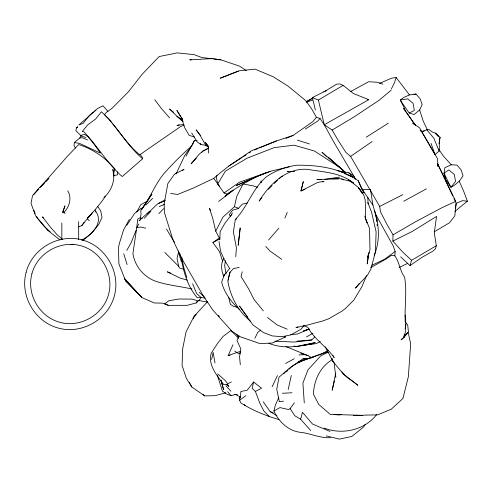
<?xml version="1.0" encoding="UTF-8"?>
<svg xmlns="http://www.w3.org/2000/svg" width="492" height="492" viewBox="0 0 492 492"><rect width="100%" height="100%" fill="white"/><g stroke="black" fill="none" stroke-linecap="round" stroke-linejoin="round"><path stroke-width="0.74" d="M400.673 256.824L410.027 265.606L411.521 260.323L402.167 251.467L392.856 241.105L393.034 234.838L386.915 224.315L380.519 211.96L379.676 206.431L350.605 156.394L345.931 152.428L338.262 140.583L332.155 130.054L324.265 124.747L320.003 118.449L316.374 117.262L311.682 108.929L305.833 100.719L287.869 85.989L273.251 76.807L255.022 69.12L238.786 70.86L220.176 78.222L238.349 71.211M181.462 258.22L181.357 261.732L178.485 252.279L178.541 250.895M219.826 239.819L220.108 231.627L224.936 223.22L231.966 214.082M377.118 225.736L377.173 224.26M405.162 315.114L405.795 324.308L405.199 332.949L403.815 337.813L401.158 339.837L402.597 338.232M405.248 322.057C404.436 307.082 407.124 292.07 404.602 277.199C399.744 270.674 399.516 262.273 394.842 255.809L395.156 251.529L393.2 245.902L375.064 213.239M235.736 256.744L236.437 248.079L233.374 231.904L235.305 219.524C247.851 206.554 252.734 187.735 267.107 176.284C276.006 170.404 286.289 166.628 296.861 165.226C318.047 164.925 340.495 168.215 358.194 180.675L364.018 192.778M420.162 130.208L421.718 131.758L434.989 154.599L439.147 151.093C439.707 146.493 438.661 141.905 440.076 137.348L435.377 133.148L432.105 131.85L428.87 129.458L426.755 129.771L421.718 131.758L420.66 130.737M238.374 243.798L238.196 245.311L240.201 227.944L238.546 242.292M140.841 217.273L137.723 219.131C136.499 230.674 134.513 242.119 132.926 253.657C134.894 266 143.264 276.32 154.857 280.944C166.899 285.225 179.611 286.196 191.985 289.001M74.372 142.508L79.667 143.473L100.46 153.117L93.837 143.873L88.068 136.807L84.562 134.334L81.242 135.312L79.741 138.031L74.372 142.508L73.972 145.694L75.504 148.135M368.619 253.478L367.198 263.909L369.037 252.255M117.785 171.788L117.336 174.924L113.615 175.57M404.363 334.062L403.815 337.813L407.886 332.346L404.037 336.626M405.137 328.81L405.795 324.308M452.72 195.865L445.764 180.951L444.055 173.129L444.866 167.704L451.256 164.777L457.007 165.103L461.133 169.931L463.058 175.816L459.245 181.204L454.743 185.035L450.924 187.329L445.192 178.67L444.055 173.129L448.79 169.875L454.325 174.463L455.549 181.394L450.924 187.329M439.03 143.812L440.076 137.348M228.282 280.151L229.536 272.722L233.491 268.589L239.247 267.408M455.297 208.577L456.201 203.319L453.987 198.577M225.496 260.686L224.629 265.575L226.105 273.995M335.716 373.194L332.18 390.23L334.388 380.974M211.628 359.492L213.141 352.333L215.01 362.955M219.617 238.503L215.736 231.166L222.925 217.126L234.444 206.714L236.763 196.308L243.048 184.002L256.295 176.757L270.108 171.444M288.189 389.492L291.301 375.488M368.502 253.681L367.678 257.304L369.972 249.93L369.529 228.319L365.23 217.968L365.568 209.229L365.212 200.06L363.643 194.654L358.348 187.427L350.808 181.474L340.193 178.664L316.903 179.58L321.27 179.445M180.017 253.841L178.485 252.279L177.052 258.423L178.83 266.916L180.017 268.238L183.498 269.106M278.976 419.571C265.655 415.715 252.648 410.451 240.926 402.997L239.592 400.174L240.557 396.103L240.84 391.484L247.076 390.341L253.626 381.976L261.572 388.237L255.397 391.404L252.119 388.342L253.626 381.976M330.532 437.665C320.255 438.372 310.975 433.538 300.993 432.406C288.552 431.152 279.013 421.988 273.896 411.041L275.434 404.922L278.749 397.653M392.856 241.105L412.554 231.265L436.558 216.406L434.301 232.814L436.312 245.717L435.592 248.552L433.532 250.748L421.552 257.611L410.027 265.606M310.723 430.586L300.637 419.209L302.457 412.333L312.574 424.067L329.941 431.41M230.164 272.144L227.821 280.803C230.195 296.448 238.159 311.116 250.403 321.214M242.279 271.787L241.006 276.473L248.755 289.062L254.179 299.726L263.331 310.827M62.632 212.931L64.969 205.828L62.755 211.843L63.954 212.359L65.005 213.54M239.278 398.698L239.955 396.632M379.529 83.357L391.7 78.166L396.165 77.521L394.387 82.896L391.312 89.052M200.674 297.672L200.232 298.982L196.314 302.924L187.132 305.335L168.282 305.347L162.434 303.109L154.359 302.992L141.831 297.543L125.823 281.43L118.892 263.841L118.486 247.63L119.335 243.565L123.627 229.807L129.384 219.352M374.228 255.2C380.218 241.191 379.147 225.268 374.67 210.976M193.381 318.761L194.223 316.657L196.259 314.542M136.161 230.201L130.94 243.122L126.819 250.342M284.893 218.097L287.23 212.396M316.374 117.262L312.93 121.598L293.023 135.466L276.522 140.903L251.4 150.792L228.762 166.087L217.015 175.49L216.289 177.2L217.741 184.026L224.063 192.981L226.8 194.112L243.048 184.002L252.802 185.761L257.71 187.329M366.601 275.618L361.848 286.781L353.92 300.003L345.316 308.619L341.688 311.313L328.748 318.748L322.727 320.969L307.168 325.144L295.926 327.611M230.059 355.199L228.177 355.507L232.962 344.744M176.007 174.02L184.814 155.38L192.101 145.343M196.314 302.924L197.366 300.649L191.972 299.111L179.082 299.007L168.836 300.717L164.715 303.785L168.282 305.347M400.629 100.7L409.19 113.025L414.104 114.519L419.639 109.956L422.154 104.593L420.106 98.775L415.924 93.984L409.455 94.938L404.006 97.318L400.291 100.036L405.002 109.421M272.119 386.798L277.445 375.605M192.397 144.74L194.457 140.503L197.144 140.774M239.063 336.048L236.947 340.402L240.852 349.031L239.549 356.675L240.311 364.658M254.868 338.299L257.747 332.426L260.686 330.083M230.699 216.105L232.39 212.845M136.776 212.046L140.65 204.789L148.03 200.668M138.769 224.069L136.905 227.544L141.063 227.076L145.681 228.196M186.031 156.155L194.457 140.503M217.741 184.026L225.324 171.191L247.205 158.135L274.087 147.661L293.921 145.177L314.431 151.001L340.47 167.858L345.409 172.544L321.983 152.213L326.35 156.468M365.224 424.356L363.619 426.958L351.829 436.459L339.357 439.122L326.288 435.887M224.014 258.263C220.213 263.62 221.48 271.012 223.817 276.744M78.376 226.96L81.918 225.527L83.997 222.341M126.745 225.373L134.617 213.393L141.315 208.073M37.693 190.361L38.561 189.1L33.966 194.512M40.012 187.452L67.871 155.749L78.702 144.574C92.871 149.039 105.522 157.668 114.956 169.1L113.793 172.846L113.757 176.05L112.865 169.353C115.608 178.836 112.213 189.303 105.368 196.21C98.603 206.788 89.464 215.527 81.918 225.527M273.896 411.041L279.985 407.591L288.589 409.529L290.12 408.594L294.376 402.757M226.8 194.112L225.047 196.511L233.153 190.226L218.682 201.431M92.318 212.562L89.218 216.732L87.65 217.944M261.91 197.544L259.179 201.074C269.388 184.432 286.227 167.79 307.303 169.34C323.139 172.052 340.71 172.446 353.668 183.178L348.49 179.912M229.696 268.343L224.032 275.434L221.677 282.217C224.247 292.998 231.64 302.371 239.684 309.8M359.314 283.417L355.464 288.134L367.413 275.237L370.839 269.235L375.445 251.873L376.109 231.8L371.62 212.372L367.813 202.476M320.003 118.449L317.801 120.989L305.304 129.089M268.65 239.967L278.81 228.227M283.632 373.889C294.751 360.285 312.469 358.354 327.641 351.552L297.881 362.395M304.394 325.323L300.926 329.228L290.858 334.911L282.107 336.688L272.359 335.938L263.583 332.623L252.814 324.806L239.444 305.987L247.531 317.039M196.32 158.215L191.124 163.781L199.322 154.07L203.073 150.982L208.786 148.012M201.511 152.655L203.073 150.982L208.282 148.381M274.807 341.196L294.191 342.063L303.57 341.048L311.817 339.947L314.763 336.811M146.979 214.002L157.791 203.725L164.955 200.01M144.273 218.27L150.872 211.351M40.639 186.942L44.274 183.159M45.83 181.536L48.948 178.295L39.391 187.741L32.577 195.508L31.008 203.276L35.553 215.81L48.376 230.828L59.962 239.936M63.954 212.359C69.464 207.07 72.072 197.575 67.779 190.841M103.966 197.649L105.368 196.21M158.855 213.583L163.713 208.608M376.737 414.43C364.849 430.162 342.088 435.217 324.062 428.009M145.866 205.115L152.594 198.368M207.366 301.891L193.989 316.411L186.05 331.909L182.63 349.012L182.089 365.525L186.351 378.336L191.849 387.032L204.715 395.876L215.059 395.691L225.828 392.794M87.594 217.685L91.118 214.254M268.269 189.303L272.07 185.613M274.241 183.504L277.494 180.336M279.124 178.75L281.289 176.64L282.715 176.13M454.749 211.455L467.4 201.21L463.704 191.296L459.245 181.204M286.695 371.435L287.795 370.408M288.896 369.381L292.205 366.306L303.189 358.588L308.373 358.742M149.033 211.855L139.052 220.754L140.331 219.93M182.397 170.712L184.045 169.248L174.414 174.26L167.846 183.602L164.088 204.291L164.617 213.19L173.018 240.01L181.222 257.544L202.962 295.329L212.649 309.862L231.849 331.171L240.367 336.805L259.985 343.607L272.279 343.01L285.655 336.872L284.185 337.143M170.718 193.442L177.655 194.451L193.104 188.178L213.706 178.418L217.015 175.49M191.566 146.247C182.44 153.935 174.063 162.452 166.032 171.265C155.466 182.52 150.638 197.63 141.395 209.838L151.917 194.088L140.78 210.416L141.032 214.155L140.343 218.393L142.25 218.313M286 371.189L279.05 377.155L276.732 389.332L279.382 401.681L283.521 401.152M93.554 112.176L78.812 125.029L83.142 123.32L89.79 115.073L97.736 108.425L102.939 105.78L107.994 111.512M94.692 111.21L95.823 110.245M82.662 240.668L91.198 233.442L98.738 224.524L102.01 217.366L100.651 210.588L97.484 206.302M142.631 158.762L122.244 176.548C107.145 163.578 97.484 145.847 83.781 131.678L82.293 131.505L87.558 124.999L95.706 118.935L101.395 111.813C117.016 125.663 126.499 145.22 142.631 158.762L142.416 157.495L140.103 154.531M391.146 90.165L379.203 100.202L353.988 116.967L332.155 130.054M222.71 261.498L219.475 251.572L212.901 242.55L219.93 237.55M77.687 126.954L76.481 127.852L75.86 130.657L81.285 136.044M77.656 126.998L76.481 127.852L77.767 127.09M240.379 352.635L238.632 353.896L240.57 352.739M239.592 400.174L245.779 395.759M224.063 192.981L239.364 182.249L270.784 171.155L289.118 166.874M395.156 251.529L384.35 259.389L371.835 265.286M350.605 156.394L372.05 141.598M228.762 166.087L242.187 157.422M243.466 156.597L246.025 154.949M249.216 152.883L250.496 152.059M366.356 137.139L388.336 123.172M332.303 359.695C320.206 366.472 313.767 380.759 313.447 394.276L318.816 404.516L330.267 414.405L363.102 415.353L353.385 415.488M323.564 353.072L328.09 350.365M315.354 109.968L312.383 97.551L318.386 100.024L343.152 85.38L353.348 93.48L368.754 99.698L324.265 124.747L333.182 141.019L355.519 179.014M411.521 260.323L436.312 245.717M393.034 234.838L415.039 222.04L441.736 207.833L455.733 201.333L437.579 163.824M306.485 336.958L312.961 333.207M434.135 231.855L449.553 222.741L454.829 215.81L456.201 203.319L462.535 200.638L467.4 201.21M306.528 101.61L312.826 98.043M306.332 101.727L312.807 98.056M350.47 91.672L368.625 81.721L377.592 82.287L382.917 84.175M403.631 201.302L426.472 188.805M285.594 363.459L294.222 358.76M212.901 242.55L219.856 238.897M231.332 381.909L227.685 383.815L225.256 380.55L217.759 373.926M320.304 341.522L316.313 343.613L301.325 345.452L315.169 342.617C300.151 346.675 283.65 349.388 268.78 343.287M379.676 206.431L402.874 194.648M409.19 113.025L414.332 110.448L413.077 103.314L407.69 98.843L400.291 100.036M312.383 97.551L324.941 91.272L336.768 84.089L340.021 84.003L343.152 85.38M370.568 267.679L386.208 258.964L391.337 255.366L394.842 255.809M399.061 267.531L407.241 263.564M81.604 240.016C91.66 235.477 103.984 222.655 95.749 211.339M328.176 352.247L320.846 355.784L307.974 369.843L302.924 383.059L304.277 402.923M323.822 91.813L326.62 90.546M235.305 219.524L236.707 218.903M305.003 189.217L300.969 190.994L303.257 181.696L300.969 190.994L317.869 182.36L324.031 181.357L322.66 181.886M256.295 176.757L236.412 185.472L267.027 172.372M158.934 203.374L165.257 200.613M159.31 206.56L164.642 204.291M286.024 138.393L293.023 135.466M254.542 149.949L258.085 148.486M259.505 147.901L276.522 140.903M296.602 327.352L297.955 326.823M184.199 125.14L180.65 126.505L139.728 154.82C129.039 146.069 121.266 134.334 112.588 123.689M310.944 357.936L313.053 357.137M306.473 102.299L312.568 100.017M413.926 94.692L415.924 93.984M309.474 329.068L303.269 331.153M228.177 355.507L240.791 351.233M303.41 331.054L309.148 329.099M217.329 375.236L222.415 391.115L226.794 394.086L231.049 395.74L235.631 394.356L236.947 394.621M179.199 124.808L177.009 125.454L183.7 124.408M73.536 244.21L72.103 244.629L70.707 244.34M300.587 361.608L297.728 362.413L304.831 359.172L313.09 357.284M247.359 202.895L242.285 204.18L238.349 208.516L232.568 210.207L229.192 214.66L230.705 216.394M421.429 131.61L424.307 130.921M304.523 330.544L306.725 330.034L297.432 334.037L290.692 334.56M312.236 343.896L296.338 346.497L294.081 346.048M324.904 179.334L339.652 177.083M79.741 138.031L82.336 137.723L87.502 139.919M205.324 298.084L201.056 297.488L197.329 297.801C187.378 286.362 183.27 271.172 180.97 256.492M296.922 341.134L311.817 339.947M282.383 393.268L291.996 392.77M298.939 354.916L304.763 354.689M294.733 171.333L287.199 171.487L288.699 171.61M363.643 415.143L377.616 414.873L391.288 409.172L402.966 398.44L408.36 376.669L410.679 343.637L408.797 335.384L407.739 325.317L405.236 321.448M227.876 384.535L223.755 384.596C217.07 375.402 207.729 365.396 211.265 353.078L217.894 342.955L223.159 336.374L230.939 330.526L238.534 338.164M334.794 414.59L341.706 414.504M191.265 59.846L189.746 59.846L212.218 58.603L220.89 59.852L239.586 66.143L246.295 70.571M362.18 189.42L370.47 189.42L372.911 205.078L375.87 215.336M330.882 178.737L338.539 178.848M342.383 172.63L345.421 172.692L341.608 172.286M334.031 414.602L339.978 414.984M367.29 99.562L368.754 99.698M212.058 58.769L201.757 57.502L194.205 54.674L177.384 52.878L159.168 56.537L142.028 74.421L128.406 91.856L111.948 108.412L106.709 112.102L104.439 114.55L105.725 116.063M213.534 58.948L220.89 59.852M337.475 170.693L348.926 172.852L353.625 175.749L355.199 179.168M234.438 394.522L237.335 394.904M191.695 133.031L197.101 141.739L200.841 144.494L205.963 145.312M198.036 300.434L207.661 302.07M237.199 307.205L233.565 306.43L230.379 304.253L228.583 297.125M303.189 358.588L304.677 358.963M187.403 280.114L180.127 278.103L167.311 271.824L170.816 273.165M300.827 353.385L308.066 355.636L311.725 357.678M297.365 140.109L309.505 143.984M194.666 137.108L189.156 135.337L184.562 127.502L181.696 118.166L176.88 110.405L182.384 119.249M81.506 136.013L85.866 137.532M263.257 401.823L270.206 411.656L273.085 412.726M308.066 355.636L285.993 346.596M234.444 206.714L238.565 208.319M287.205 329.197L276.762 324.751L267.488 317.445M344.578 173.614L352.862 177.157L348.926 172.852M303.669 325.593L307.758 327.352C314.48 339.209 326.325 346.614 334.191 357.555L333.035 355.611M200.582 135.644L196.142 129.845L199.758 134.771L205.84 145.349L208.387 146.585M341.608 178.891L343.644 179.924M235.631 394.356L240.471 397.185M300.637 419.209L294.825 415.777L290.12 408.594M270.206 411.656L276.959 415.777M205.84 145.349L208.202 146.942M234.666 351.067L237.618 353.09M281.67 259.296L269.936 250.975L265.766 246.467M180.546 118.947L176.966 116.247L169.574 109.058L173.633 112.262M181.739 119.851L182.932 120.749M226.677 384.652L228.878 386.398L228.005 385.218M182.649 120.983L176.966 116.247L183.042 121.579M203.03 394.455L204.715 395.876M50.178 231.738L44.581 226.929L37.447 218.319L36.476 216.339M340.47 167.858L328.17 157.206L345.396 172.6M62.484 239.358L57.06 234.666L50.799 227.581L42.435 216.886L43.425 217.858M201.056 297.488L196.603 293.49L192.63 283.73M199.266 292.383L204.358 296.977M106.241 116.536L108.824 118.904L111.647 122.49M361.226 192.175L362.284 193.19L358.348 187.427L361.073 191.382M414.319 124.617L412.733 123.086L419.571 127.828L437.554 158.781L437.954 166.493L437.591 165.109M164.838 252.47L178.879 266.523M269.407 416.583L263.872 411.041L259.659 402.788L255.397 391.404M87.391 218.854L89.249 220.76M137.28 292.574L124.63 278.767L141.831 297.543L138.799 294.228M451.256 164.777L443.304 155.982L439.067 149.796M225.976 385.808L230.877 391.232M218.387 315.372L219.352 316.473M169.592 117.908L161.118 108.166L154.746 99.71M46.519 228.657L48.376 230.828M426.755 129.771L433.839 138.135L439.147 151.093M244.161 404.498L245.133 405.654M227.661 391.675L231.049 395.74M208.54 146.37L205.195 142.243L208.276 146.604L208.639 152.994M396.165 77.521L409.455 94.938M213.706 178.418L219.524 186.271M358.194 180.675L361.337 188.116L372.911 205.078M415.58 125.472L403.612 108.388L415.248 125.134M178.485 252.279L180.441 255.17M236.584 334.326L238.909 338.01M181.696 118.166L182.458 119.378M229.856 268.786L224.481 260.127L220.582 251.258L219.014 241.474M366.257 221.689L367.026 222.944L364.892 216.105M166.456 229.069L174.42 242.181M341.977 371.743C345.501 377.868 352.838 380.525 357.825 385.31L343.115 373.736L333.041 361.602L325.304 346.798M361.337 188.116L363.557 192.12M189.402 382.45L191.849 387.032M376.079 217.101L376.724 218.331L376.946 221.295M35.184 213.694L33.886 210.342M427.45 129.993L423.28 121.266L419.639 109.956M444.055 173.129L450.524 186.714M200.281 143.32L200.841 144.494M437.652 163.731L445.764 180.951M210.416 210.348L209.494 208.331L212.759 218.466L215.736 231.166M375.642 215.81L376.724 218.331L376.724 221.289M431.053 143.393L434.989 154.599M95.104 209.943L95.829 212.058M332.155 358.773L333.041 361.602L331.965 358.656M123.744 253.786L127.108 264.585M186.825 277.556L183.553 266.769L181.905 257.716M224.008 274.155L224.42 275.545M220.902 380.562L223.583 389.609L221.049 380.045M318.386 100.024L324.265 124.747M334.086 362.487L335.888 377.561M261.252 182.323L261.104 180.915L261.141 182.409M367.77 197.194L368.114 203.983M78.677 221.634L78.677 239.45M61.844 222.987L61.844 239.45M26.156 272.187C19.68 295.753 34.797 321.934 58.443 328.109C82.01 334.585 108.191 319.468 114.365 295.821C120.841 272.254 105.725 246.08 82.078 239.899C58.511 233.429 32.331 248.54 26.156 272.187M31.918 273.73C26.291 294.216 39.434 316.977 59.987 322.346C80.473 327.973 103.234 314.831 108.603 294.277C114.23 273.792 101.088 251.037 80.534 245.668C60.049 240.041 37.287 253.177 31.918 273.73M438.329 136.29L435.377 133.148L438.329 136.29"/></g></svg>
